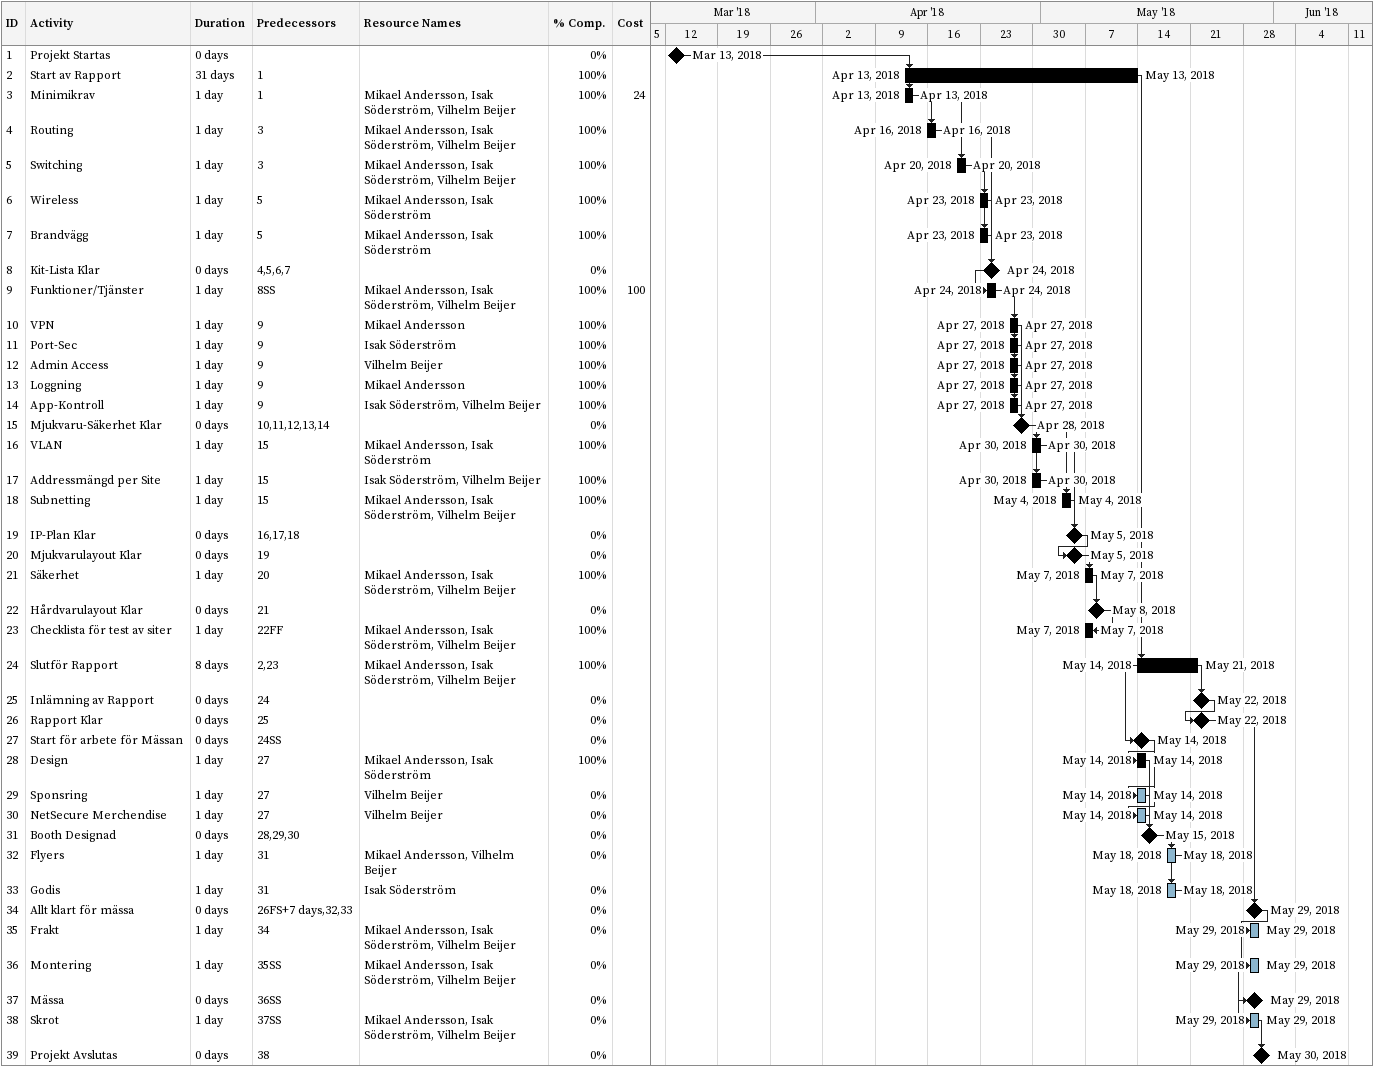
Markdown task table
| ID | Task | Duration | Start | Finish | Predecessors | Resources | % complete | Cost |
|---|---|---|---|---|---|---|---|---|
| 1 | Projekt Startas | 0d | 2018-03-13 | 2018-03-13 |  |  | 0 |  |
| 2 | Start av Rapport | 31d | 2018-04-13 | 2018-05-13 | 1 |  | 100 |  |
| 3 | Minimikrav | 1d | 2018-04-13 | 2018-04-13 | 1 | Mikael Andersson, Isak Söderström, Vilhelm Beijer | 100 | 24 |
| 4 | Routing | 1d | 2018-04-16 | 2018-04-16 | 3 | Mikael Andersson, Isak Söderström, Vilhelm Beijer | 100 |  |
| 5 | Switching | 1d | 2018-04-20 | 2018-04-20 | 3 | Mikael Andersson, Isak Söderström, Vilhelm Beijer | 100 |  |
| 6 | Wireless | 1d | 2018-04-23 | 2018-04-23 | 5 | Mikael Andersson, Isak Söderström | 100 |  |
| 7 | Brandvägg | 1d | 2018-04-23 | 2018-04-23 | 5 | Mikael Andersson, Isak Söderström | 100 |  |
| 8 | Kit-Lista Klar | 0d | 2018-04-24 | 2018-04-24 | 4, 5, 6, 7 |  | 0 |  |
| 9 | Funktioner/Tjänster | 1d | 2018-04-24 | 2018-04-24 | 8SS | Mikael Andersson, Isak Söderström, Vilhelm Beijer | 100 | 100 |
| 10 | VPN | 1d | 2018-04-27 | 2018-04-27 | 9 | Mikael Andersson | 100 |  |
| 11 | Port-Sec | 1d | 2018-04-27 | 2018-04-27 | 9 | Isak Söderström | 100 |  |
| 12 | Admin Access | 1d | 2018-04-27 | 2018-04-27 | 9 | Vilhelm Beijer | 100 |  |
| 13 | Loggning | 1d | 2018-04-27 | 2018-04-27 | 9 | Mikael Andersson | 100 |  |
| 14 | App-Kontroll | 1d | 2018-04-27 | 2018-04-27 | 9 | Isak Söderström, Vilhelm Beijer | 100 |  |
| 15 | Mjukvaru-Säkerhet Klar | 0d | 2018-04-28 | 2018-04-28 | 10, 11, 12, 13, 14 |  | 0 |  |
| 16 | VLAN | 1d | 2018-04-30 | 2018-04-30 | 15 | Mikael Andersson, Isak Söderström | 100 |  |
| 17 | Addressmängd per Site | 1d | 2018-04-30 | 2018-04-30 | 15 | Isak Söderström, Vilhelm Beijer | 100 |  |
| 18 | Subnetting | 1d | 2018-05-04 | 2018-05-04 | 15 | Mikael Andersson, Isak Söderström, Vilhelm Beijer | 100 |  |
| 19 | IP-Plan Klar | 0d | 2018-05-05 | 2018-05-05 | 16, 17, 18 |  | 0 |  |
| 20 | Mjukvarulayout Klar | 0d | 2018-05-05 | 2018-05-05 | 19 |  | 0 |  |
| 21 | Säkerhet | 1d | 2018-05-07 | 2018-05-07 | 20 | Mikael Andersson, Isak Söderström, Vilhelm Beijer | 100 |  |
| 22 | Hårdvarulayout Klar | 0d | 2018-05-08 | 2018-05-08 | 21 |  | 0 |  |
| 23 | Checklista för test av siter | 1d | 2018-05-07 | 2018-05-07 | 22FF | Mikael Andersson, Isak Söderström, Vilhelm Beijer | 100 |  |
| 24 | Slutför Rapport | 8d | 2018-05-14 | 2018-05-21 | 2, 23 | Mikael Andersson, Isak Söderström, Vilhelm Beijer | 100 |  |
| 25 | Inlämning av Rapport | 0d | 2018-05-22 | 2018-05-22 | 24 |  | 0 |  |
| 26 | Rapport Klar | 0d | 2018-05-22 | 2018-05-22 | 25 |  | 0 |  |
| 27 | Start för arbete för Mässan | 0d | 2018-05-14 | 2018-05-14 | 24SS |  | 0 |  |
| 28 | Design | 1d | 2018-05-14 | 2018-05-14 | 27 | Mikael Andersson, Isak Söderström | 100 |  |
| 29 | Sponsring | 1d | 2018-05-14 | 2018-05-14 | 27 | Vilhelm Beijer | 0 |  |
| 30 | NetSecure Merchendise | 1d | 2018-05-14 | 2018-05-14 | 27 | Vilhelm Beijer | 0 |  |
| 31 | Booth Designad | 0d | 2018-05-15 | 2018-05-15 | 28, 29, 30 |  | 0 |  |
| 32 | Flyers | 1d | 2018-05-18 | 2018-05-18 | 31 | Mikael Andersson, Vilhelm Beijer | 0 |  |
| 33 | Godis | 1d | 2018-05-18 | 2018-05-18 | 31 | Isak Söderström | 0 |  |
| 34 | Allt klart för mässa | 0d | 2018-05-29 | 2018-05-29 | 26FS+7d, 32, 33 |  | 0 |  |
| 35 | Frakt | 1d | 2018-05-29 | 2018-05-29 | 34 | Mikael Andersson, Isak Söderström, Vilhelm Beijer | 0 |  |
| 36 | Montering | 1d | 2018-05-29 | 2018-05-29 | 35SS | Mikael Andersson, Isak Söderström, Vilhelm Beijer | 0 |  |
| 37 | Mässa | 0d | 2018-05-29 | 2018-05-29 | 36SS |  | 0 |  |
| 38 | Skrot | 1d | 2018-05-29 | 2018-05-29 | 37SS | Mikael Andersson, Isak Söderström, Vilhelm Beijer | 0 |  |
| 39 | Projekt Avslutas | 0d | 2018-05-30 | 2018-05-30 | 38 |  | 0 |  |
